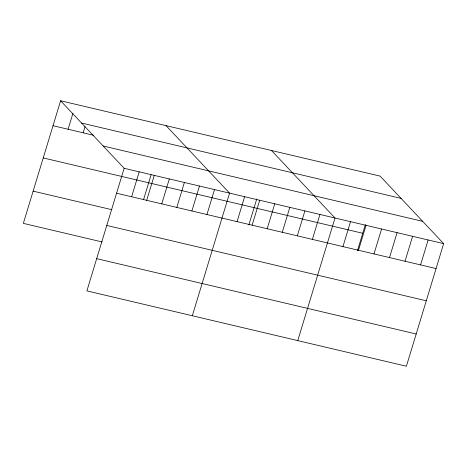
<?xml version="1.0" encoding="UTF-8"?>
<svg xmlns="http://www.w3.org/2000/svg" width="467" height="467" viewBox="0 0 467 467"><rect width="100%" height="100%" fill="white"/><g stroke="black" fill="none" stroke-linecap="round" stroke-linejoin="round"><path stroke-width="0.7" d="M60.599 100.767L124.14 168.283L86.891 290.888L406.401 366.233L443.65 243.628L380.109 176.112L60.599 100.767L23.35 223.372L102.086 241.941M68.089 129.254L72.928 113.323M83.149 132.803L85.047 126.569M131.63 196.77L139.201 171.838M143.626 199.397L151.121 174.74M146.691 200.32L154.268 175.388M161.751 203.875L169.328 178.943M176.818 207.424L184.389 182.492M191.879 210.979L199.456 186.041M206.939 214.528L214.516 189.596M192.328 315.756L229.577 193.145L166.036 125.629M237.067 221.632L244.644 196.7M248.853 224.954L256.762 198.93M252.127 225.182L259.705 200.25M267.188 228.737L274.765 203.805M282.255 232.286L289.832 207.354M297.316 235.841L304.893 210.909M312.376 239.39L319.953 214.458M297.765 340.618L335.014 218.007L271.479 150.491M342.959 246.605L350.536 221.667M357.488 250.569L365.392 224.545M358.481 250.259L366.052 225.327M373.997 253.92L381.574 228.988M389.519 257.58L397.09 232.648M405.035 261.24L412.612 236.308M420.557 264.9L428.128 239.968M81.567 123.049L401.077 198.387M53.028 125.699L93.423 135.226M103.172 146.002L422.682 221.346M124.14 168.283L443.65 243.628M43.233 157.934L362.742 233.272M116.563 193.215L436.073 268.56M33.145 191.143L111.882 209.706M106.774 225.45L426.283 300.789M96.681 258.66L416.19 333.998"/></g></svg>
